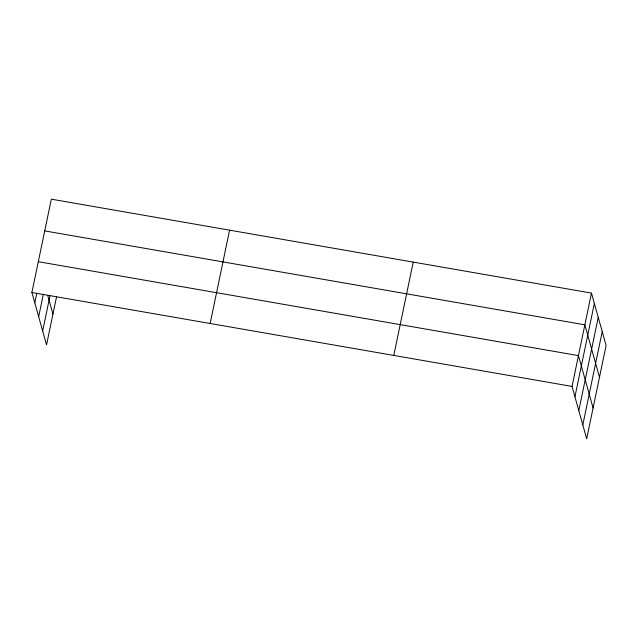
<?xml version="1.0" encoding="UTF-8"?>
<svg xmlns="http://www.w3.org/2000/svg" width="638" height="638" viewBox="0 0 638 638"><rect width="100%" height="100%" fill="white"/><g stroke="black" fill="none" stroke-linecap="round" stroke-linejoin="round"><path stroke-width="0.96" d="M56.551 296.79L46.534 344.911L31.9 292.499L51.327 199.168L591.466 293.089L606.1 345.501L586.673 438.832L572.039 386.421L591.466 293.089M34.787 302.827L36.789 293.209M38.663 316.711L43.272 294.581M42.658 331.018L50.067 295.41M210.149 323.49L229.576 230.166M393.79 355.422L413.225 262.098M574.926 396.748L594.353 303.425M578.802 410.633L598.229 317.309M582.797 424.94L602.224 331.616M44.724 230.9L584.863 324.822L599.497 377.233M38.312 261.7L578.451 355.621L593.085 408.033M31.9 292.499L572.039 386.421M47.738 295.458L52.946 314.111"/></g></svg>
